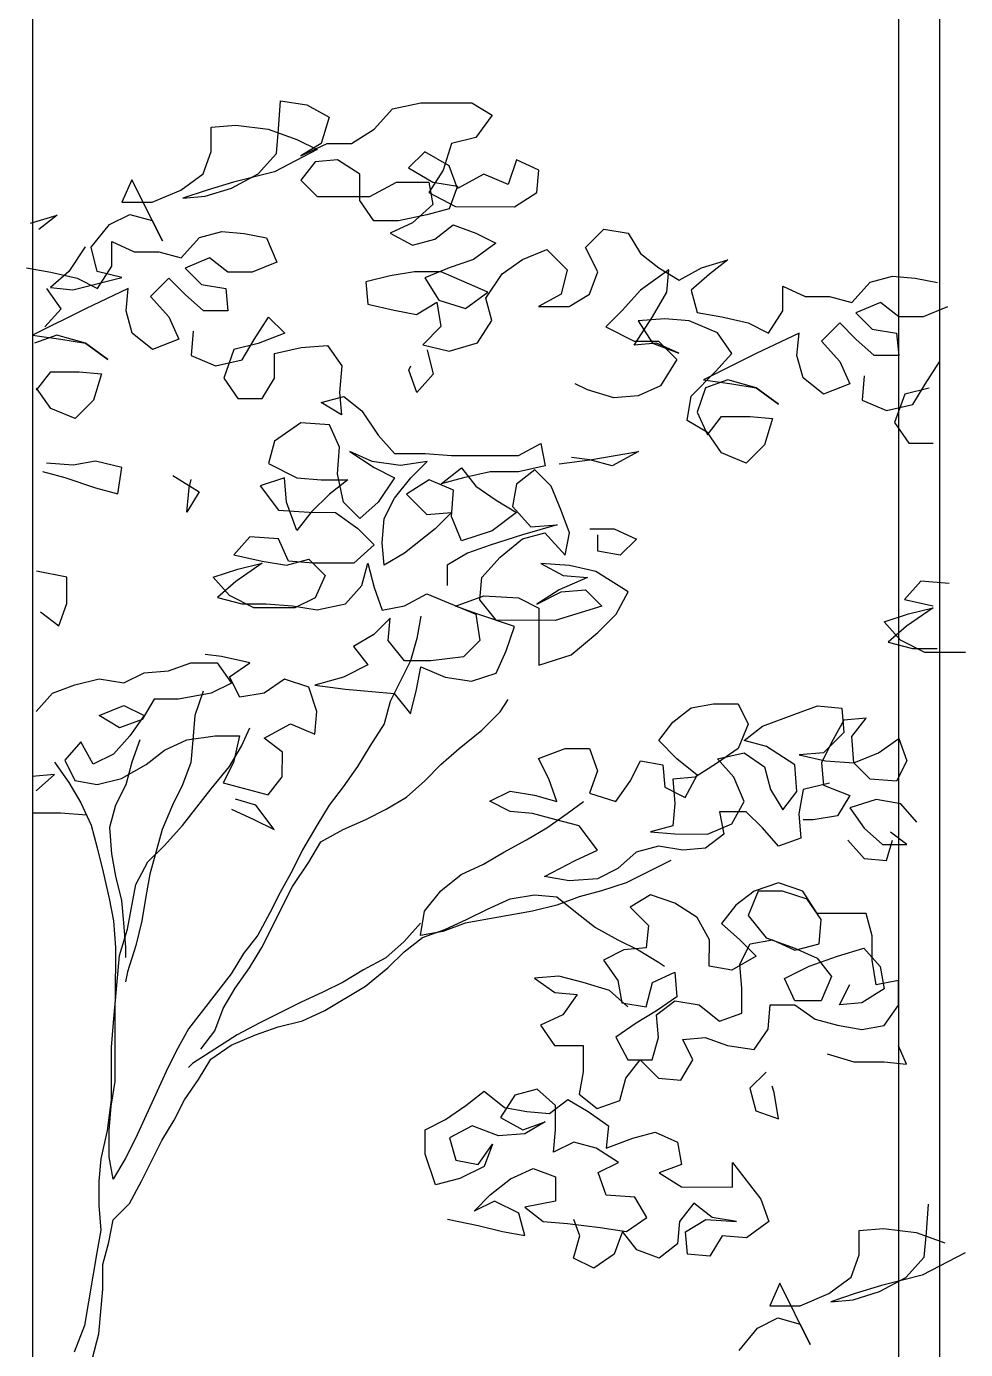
# Model space of a CAD drawing. Header units: millimetres. Extents: x -249630 to 95394, y -188036 to 109963.
# Drawn here: x -86971.9 to -86687.2, y 81791.3 to 82192.5 of the extents above; entities that cross this region are included whole.
import ezdxf

# ---------------------------------------------------------------- set-up
doc = ezdxf.new("R2010")
doc.units = ezdxf.units.MM
for name, color, linetype in [('AHojas', 86, 'Continuous'), ('ATronco', 36, 'Continuous'), ('Layer11', 30, 'Continuous'), ('Layer2', 8, 'Continuous')]:
    doc.layers.add(name, color=color, linetype=linetype)

msp = doc.modelspace()

# ---------------------------------------------------------------- linework, layer by layer
at = {"layer": 'AHojas'}
for p, q in [((-86895.495, 82161.372), (-86894.87, 82170.006)), ((-86894.87, 82170.006), (-86886.854, 82168.765)), ((-86886.854, 82168.765), (-86880.073, 82165.059)), ((-86866.508, 82161.346), (-86860.952, 82167.508)), ((-86860.952, 82167.508), (-86852.316, 82169.351)), ((-86852.316, 82169.351), (-86836.898, 82169.336)), ((-86836.898, 82169.336), (-86830.734, 82165.63)), ((-86880.073, 82165.059), (-86882.548, 82157.043)), ((-86830.734, 82165.63), (-86835.674, 82158.851)), ((-86915.854, 82154.607), (-86915.847, 82162.008)), ((-86915.847, 82162.008), (-86908.445, 82162.618)), ((-86908.445, 82162.618), (-86898.579, 82161.375)), ((-86898.579, 82161.375), (-86889.947, 82158.284)), ((-86896.119, 82153.972), (-86895.495, 82161.372)), ((-86873.297, 82157.035), (-86866.508, 82161.346)), ((-86835.674, 82158.851), (-86843.076, 82157.007)), ((-86883.783, 82155.194), (-86896.74, 82148.422)), ((-86889.947, 82158.284), (-86883.783, 82155.194)), ((-86882.548, 82157.043), (-86888.718, 82153.349)), ((-86888.718, 82153.349), (-86880.697, 82157.042)), ((-86880.697, 82157.042), (-86873.297, 82157.035)), ((-86843.076, 82157.007), (-86845.551, 82148.992)), ((-86918.327, 82147.825), (-86915.854, 82154.607)), ((-86901.675, 82147.81), (-86896.119, 82153.972)), ((-86884.403, 82151.494), (-86888.725, 82145.948)), ((-86877.618, 82152.105), (-86884.403, 82151.494)), ((-86870.838, 82147.782), (-86877.618, 82152.105)), ((-86851.096, 82154.548), (-86856.035, 82149.618)), ((-86843.699, 82150.224), (-86851.096, 82154.548)), ((-86823.345, 82152.055), (-86825.819, 82144.657)), ((-86816.564, 82148.965), (-86823.345, 82152.055)), ((-86925.115, 82142.897), (-86918.327, 82147.825)), ((-86909.696, 82143.5), (-86901.675, 82147.81)), ((-86896.74, 82148.422), (-86909.078, 82145.35)), ((-86870.845, 82139.764), (-86870.838, 82147.782)), ((-86856.035, 82149.618), (-86848.638, 82145.294)), ((-86845.551, 82148.992), (-86849.874, 82142.212)), ((-86841.239, 82143.437), (-86843.699, 82150.224)), ((-86833.217, 82147.747), (-86841.239, 82143.437)), ((-86825.819, 82144.657), (-86833.217, 82147.747)), ((-86817.187, 82142.182), (-86816.564, 82148.965)), ((-86939.914, 82145.995), (-86943.004, 82139.213)), ((-86930.68, 82127.484), (-86939.914, 82145.995)), ((-86933.753, 82139.205), (-86925.115, 82142.897)), ((-86917.098, 82142.89), (-86924.501, 82140.43)), ((-86917.716, 82141.04), (-86909.696, 82143.5)), ((-86909.078, 82145.35), (-86917.098, 82142.89)), ((-86888.725, 82145.948), (-86883.796, 82141.009)), ((-86867.761, 82140.995), (-86859.739, 82145.305)), ((-86859.739, 82145.305), (-86849.871, 82145.296)), ((-86849.871, 82145.296), (-86848.644, 82138.51)), ((-86848.638, 82145.294), (-86841.238, 82144.054)), ((-86841.238, 82144.054), (-86843.711, 82137.272)), ((-86943.004, 82139.213), (-86933.753, 82139.205)), ((-86924.501, 82140.43), (-86917.716, 82141.04)), ((-86883.796, 82141.009), (-86867.761, 82140.995)), ((-86866.534, 82133.593), (-86870.845, 82139.764)), ((-86849.874, 82142.212), (-86841.86, 82137.887)), ((-86823.975, 82137.871), (-86817.187, 82142.182)), ((-86970.643, 82132.856), (-86962.623, 82135.315)), ((-86962.623, 82135.315), (-86968.178, 82131.003)), ((-86946.711, 82132.433), (-86940.541, 82135.511)), ((-86940.541, 82135.511), (-86933.758, 82133.654)), ((-86850.497, 82135.428), (-86859.133, 82133.586)), ((-86848.644, 82138.51), (-86854.816, 82132.965)), ((-86843.711, 82137.272), (-86850.497, 82135.428)), ((-86841.86, 82137.887), (-86823.975, 82137.871)), ((-86952.268, 82125.654), (-86946.711, 82132.433)), ((-86933.758, 82133.654), (-86930.68, 82127.484)), ((-86859.133, 82133.586), (-86866.534, 82133.593)), ((-86854.816, 82132.965), (-86861.603, 82129.888)), ((-86848.037, 82128.025), (-86842.482, 82132.337)), ((-86842.482, 82132.337), (-86835.7, 82129.864)), ((-86802.401, 82125.516), (-86796.845, 82131.062)), ((-86796.845, 82131.062), (-86789.445, 82129.822)), ((-86945.985, 82119.882), (-86945.978, 82127.282)), ((-86945.978, 82127.282), (-86939.197, 82124.193)), ((-86925.014, 82122.329), (-86919.458, 82128.492)), ((-86919.458, 82128.492), (-86912.672, 82130.336)), ((-86912.672, 82130.336), (-86905.888, 82129.713)), ((-86905.888, 82129.713), (-86899.105, 82128.473)), ((-86899.105, 82128.473), (-86896.028, 82121.069)), ((-86861.603, 82129.888), (-86854.823, 82126.181)), ((-86854.823, 82126.181), (-86848.037, 82128.025)), ((-86829.536, 82126.775), (-86836.324, 82121.847)), ((-86835.7, 82129.864), (-86829.536, 82126.775)), ((-86789.445, 82129.822), (-86785.75, 82123.651)), ((-86954.118, 82125.655), (-86959.059, 82118.259)), ((-86950.424, 82118.251), (-86952.268, 82125.654)), ((-86939.197, 82124.193), (-86931.796, 82124.186)), ((-86931.796, 82124.186), (-86925.014, 82122.329)), ((-86821.523, 82121.834), (-86814.119, 82124.91)), ((-86814.119, 82124.91), (-86807.957, 82118.737)), ((-86798.707, 82118.112), (-86802.401, 82125.516)), ((-86785.75, 82123.651), (-86780.204, 82119.329)), ((-86971.889, 82119.289), (-86964.489, 82118.048)), ((-86950.309, 82113.101), (-86945.985, 82119.882)), ((-86916.38, 82122.321), (-86923.783, 82119.245)), ((-86923.783, 82119.245), (-86918.854, 82114.306)), ((-86910.833, 82117.999), (-86916.38, 82122.321)), ((-86896.028, 82121.069), (-86903.432, 82117.992)), ((-86843.728, 82119.387), (-86851.131, 82116.31)), ((-86836.324, 82121.847), (-86843.728, 82119.387)), ((-86827.694, 82117.522), (-86821.523, 82121.834)), ((-86807.957, 82118.737), (-86809.814, 82111.338)), ((-86777.121, 82118.709), (-86785.761, 82112.55)), ((-86780.204, 82119.329), (-86774.04, 82115.623)), ((-86777.744, 82111.926), (-86777.121, 82118.709)), ((-86774.04, 82115.623), (-86767.252, 82119.317)), ((-86767.252, 82119.317), (-86759.232, 82121.777)), ((-86759.232, 82121.777), (-86764.787, 82117.464)), ((-86959.059, 82118.259), (-86964.614, 82113.33)), ((-86964.489, 82118.048), (-86956.473, 82116.191)), ((-86957.83, 82112.707), (-86943.025, 82116.394)), ((-86956.473, 82116.191), (-86950.309, 82113.101)), ((-86943.025, 82116.394), (-86950.424, 82118.251)), ((-86928.72, 82116.165), (-86934.276, 82110.62)), ((-86923.791, 82111.227), (-86928.72, 82116.165)), ((-86903.432, 82117.992), (-86910.833, 82117.999)), ((-86861.615, 82116.936), (-86869.018, 82115.093)), ((-86869.018, 82115.093), (-86868.407, 82108.308)), ((-86854.213, 82118.163), (-86861.615, 82116.936)), ((-86846.196, 82118.156), (-86854.213, 82118.163)), ((-86851.131, 82116.31), (-86846.82, 82109.522)), ((-86832.016, 82111.975), (-86846.196, 82118.156)), ((-86832.635, 82110.126), (-86827.694, 82117.522)), ((-86801.18, 82111.33), (-86798.707, 82118.112)), ((-86764.787, 82117.464), (-86770.342, 82112.536)), ((-86721.623, 82108.791), (-86716.067, 82114.953)), ((-86716.067, 82114.953), (-86709.281, 82116.797)), ((-86709.281, 82116.797), (-86702.498, 82116.174)), ((-86702.498, 82116.174), (-86695.715, 82114.934)), ((-86961.416, 82106.944), (-86965.727, 82113.116)), ((-86964.614, 82113.33), (-86957.83, 82112.707)), ((-86941.058, 82113.093), (-86954.015, 82106.937)), ((-86941.68, 82106.309), (-86941.058, 82113.093)), ((-86934.276, 82110.62), (-86928.731, 82104.447)), ((-86918.244, 82106.288), (-86923.791, 82111.227)), ((-86918.854, 82114.306), (-86911.454, 82113.066)), ((-86911.454, 82113.066), (-86910.844, 82106.281)), ((-86838.805, 82107.048), (-86832.016, 82111.975)), ((-86809.814, 82111.338), (-86816.602, 82107.644)), ((-86807.351, 82107.636), (-86801.18, 82111.33)), ((-86785.761, 82112.55), (-86791.317, 82106.387)), ((-86782.067, 82104.529), (-86777.744, 82111.926)), ((-86770.342, 82112.536), (-86768.498, 82105.75)), ((-86742.595, 82106.343), (-86742.588, 82113.744)), ((-86742.588, 82113.744), (-86735.807, 82110.654)), ((-86735.807, 82110.654), (-86728.406, 82110.647)), ((-86728.406, 82110.647), (-86721.623, 82108.791)), ((-86954.015, 82106.937), (-86970.057, 82098.935)), ((-86966.354, 82101.398), (-86961.416, 82106.944)), ((-86868.407, 82108.308), (-86860.391, 82106.451)), ((-86853.608, 82105.211), (-86847.438, 82108.906)), ((-86847.438, 82108.906), (-86846.211, 82101.504)), ((-86846.82, 82109.522), (-86838.805, 82107.048)), ((-86830.791, 82103.34), (-86832.635, 82110.126)), ((-86816.602, 82107.644), (-86807.351, 82107.636)), ((-86712.989, 82108.783), (-86720.393, 82105.706)), ((-86707.442, 82104.46), (-86712.989, 82108.783)), ((-86692.638, 82107.531), (-86700.041, 82104.454)), ((-86939.836, 82099.524), (-86941.68, 82106.309)), ((-86928.731, 82104.447), (-86925.653, 82097.66)), ((-86910.844, 82106.281), (-86918.244, 82106.288)), ((-86902.834, 82097.64), (-86898.511, 82104.42)), ((-86898.511, 82104.42), (-86893.581, 82099.481)), ((-86860.391, 82106.451), (-86853.608, 82105.211)), ((-86835.114, 82096.56), (-86830.791, 82103.34)), ((-86791.317, 82106.387), (-86796.255, 82101.458)), ((-86787.626, 82095.9), (-86782.067, 82104.529)), ((-86778.368, 82103.909), (-86786.386, 82103.299)), ((-86786.386, 82103.299), (-86782.075, 82096.511)), ((-86770.967, 82103.285), (-86778.368, 82103.909)), ((-86762.336, 82099.577), (-86770.967, 82103.285)), ((-86768.498, 82105.75), (-86761.098, 82104.51)), ((-86761.098, 82104.51), (-86753.083, 82102.652)), ((-86753.083, 82102.652), (-86746.918, 82099.563)), ((-86746.918, 82099.563), (-86742.595, 82106.343)), ((-86725.329, 82102.627), (-86730.885, 82097.081)), ((-86720.4, 82097.688), (-86725.329, 82102.627)), ((-86720.393, 82105.706), (-86715.463, 82100.767)), ((-86700.041, 82104.454), (-86707.442, 82104.46)), ((-86970.057, 82098.935), (-86961.424, 82097.693)), ((-86962.656, 82098.928), (-86969.443, 82096.467)), ((-86954.024, 82096.453), (-86962.656, 82098.928)), ((-86933.674, 82094.584), (-86939.836, 82099.524)), ((-86921.334, 82100.123), (-86921.957, 82092.723)), ((-86893.581, 82099.481), (-86901.602, 82096.405)), ((-86846.211, 82101.504), (-86851.767, 82095.958)), ((-86796.255, 82101.458), (-86787.625, 82097.133)), ((-86758.025, 82093.405), (-86762.336, 82099.577)), ((-86737.667, 82099.554), (-86750.624, 82093.399)), ((-86738.29, 82092.771), (-86737.667, 82099.554)), ((-86715.463, 82100.767), (-86708.064, 82099.527)), ((-86708.064, 82099.527), (-86707.453, 82092.742)), ((-86961.424, 82097.693), (-86954.024, 82096.453)), ((-86947.245, 82091.513), (-86954.024, 82096.453)), ((-86954.024, 82096.453), (-86947.245, 82091.513)), ((-86925.653, 82097.66), (-86933.674, 82094.584)), ((-86909.004, 82094.561), (-86912.096, 82085.93)), ((-86901.602, 82096.405), (-86909.004, 82094.561)), ((-86906.54, 82091.476), (-86902.834, 82097.64)), ((-86896.671, 82093.317), (-86888.651, 82095.16)), ((-86888.651, 82095.16), (-86880.633, 82095.769)), ((-86880.633, 82095.769), (-86876.322, 82089.598)), ((-86851.767, 82095.958), (-86843.751, 82094.101)), ((-86850.414, 82094.508), (-86848.571, 82087.105)), ((-86843.751, 82094.101), (-86835.114, 82096.56)), ((-86780.841, 82096.51), (-86787.626, 82095.9)), ((-86787.625, 82097.133), (-86780.224, 82097.126)), ((-86782.075, 82096.511), (-86774.06, 82093.42)), ((-86774.06, 82093.42), (-86780.841, 82096.51)), ((-86780.224, 82097.126), (-86774.678, 82091.571)), ((-86730.885, 82097.081), (-86725.34, 82090.909)), ((-86714.854, 82092.749), (-86720.4, 82097.688)), ((-86921.957, 82092.723), (-86914.559, 82089.633)), ((-86914.559, 82089.633), (-86906.54, 82091.476)), ((-86896.677, 82085.916), (-86896.671, 82093.317)), ((-86774.678, 82091.571), (-86779.62, 82083.557)), ((-86750.624, 82093.399), (-86766.667, 82085.396)), ((-86762.964, 82087.859), (-86758.025, 82093.405)), ((-86736.446, 82085.985), (-86738.29, 82092.771)), ((-86725.34, 82090.909), (-86722.263, 82084.122)), ((-86707.453, 82092.742), (-86714.854, 82092.749)), ((-86699.443, 82084.101), (-86695.12, 82090.881)), ((-86968.839, 82082.282), (-86964.517, 82087.828)), ((-86964.517, 82087.828), (-86955.882, 82087.82)), ((-86955.882, 82087.82), (-86949.099, 82087.197)), ((-86949.099, 82087.197), (-86951.573, 82079.182)), ((-86876.322, 82089.598), (-86876.946, 82081.581)), ((-86855.97, 82088.346), (-86855.353, 82089.578)), ((-86853.51, 82081.559), (-86855.97, 82088.346)), ((-86848.571, 82087.105), (-86853.51, 82081.559)), ((-86770.371, 82080.465), (-86762.964, 82087.859)), ((-86717.943, 82086.585), (-86718.567, 82079.184)), ((-86964.527, 82076.727), (-86968.838, 82082.898)), ((-86912.096, 82085.93), (-86907.784, 82079.759)), ((-86900.383, 82079.752), (-86896.677, 82085.916)), ((-86801.823, 82082.344), (-86805.522, 82084.198)), ((-86779.62, 82083.557), (-86786.407, 82080.48)), ((-86766.052, 82082.928), (-86768.526, 82075.53)), ((-86766.667, 82085.396), (-86758.033, 82084.154)), ((-86759.266, 82085.389), (-86766.052, 82082.928)), ((-86750.634, 82082.914), (-86759.266, 82085.389)), ((-86758.033, 82084.154), (-86750.634, 82082.914)), ((-86743.854, 82077.974), (-86750.634, 82082.914)), ((-86750.634, 82082.914), (-86743.854, 82077.974)), ((-86730.283, 82081.045), (-86736.446, 82085.985)), ((-86722.263, 82084.122), (-86730.283, 82081.045)), ((-86698.211, 82082.866), (-86705.614, 82081.023)), ((-86703.149, 82077.937), (-86699.443, 82084.101)), ((-86951.573, 82079.182), (-86957.129, 82073.636)), ((-86907.784, 82079.759), (-86900.383, 82079.752)), ((-86882.499, 82078.502), (-86875.713, 82080.346)), ((-86876.335, 82074.796), (-86882.499, 82078.502)), ((-86876.946, 82081.581), (-86876.335, 82074.796)), ((-86875.713, 82080.346), (-86870.167, 82076.024)), ((-86793.808, 82079.87), (-86801.823, 82082.344)), ((-86786.407, 82080.48), (-86793.808, 82079.87)), ((-86771.612, 82073.066), (-86770.371, 82080.465)), ((-86718.567, 82079.184), (-86711.169, 82076.094)), ((-86705.614, 82081.023), (-86708.705, 82072.391)), ((-86957.129, 82073.636), (-86964.527, 82076.727)), ((-86870.167, 82076.024), (-86865.24, 82068.618)), ((-86768.526, 82075.53), (-86765.448, 82068.743)), ((-86711.169, 82076.094), (-86703.149, 82077.937)), ((-86888.672, 82072.34), (-86896.695, 82066.797)), ((-86880.038, 82071.716), (-86888.672, 82072.34)), ((-86876.961, 82064.929), (-86880.038, 82071.716)), ((-86765.448, 82069.36), (-86771.612, 82073.066)), ((-86765.448, 82068.743), (-86761.126, 82074.289)), ((-86761.126, 82074.289), (-86752.492, 82074.282)), ((-86752.492, 82074.282), (-86745.708, 82073.659)), ((-86745.708, 82073.659), (-86748.182, 82065.643)), ((-86708.705, 82072.391), (-86704.394, 82066.22)), ((-86896.695, 82066.797), (-86898.551, 82060.015)), ((-86865.24, 82068.618), (-86860.311, 82063.063)), ((-86761.136, 82063.188), (-86765.448, 82069.36)), ((-86877.585, 82056.912), (-86876.961, 82064.929)), ((-86873.878, 82063.692), (-86866.482, 82058.752)), ((-86867.097, 82060.603), (-86873.878, 82063.692)), ((-86860.311, 82063.063), (-86851.06, 82063.055)), ((-86851.06, 82063.055), (-86843.043, 82062.431)), ((-86843.043, 82062.431), (-86822.69, 82062.412)), ((-86822.69, 82062.412), (-86815.903, 82066.106)), ((-86815.903, 82066.106), (-86814.676, 82059.321)), ((-86801.106, 82061.159), (-86786.302, 82063.612)), ((-86786.302, 82063.612), (-86794.323, 82059.302)), ((-86753.738, 82060.098), (-86761.136, 82063.188)), ((-86748.182, 82065.643), (-86753.738, 82060.098)), ((-86704.394, 82066.22), (-86696.993, 82066.213)), ((-86957.759, 82059.452), (-86965.776, 82060.076)), ((-86950.973, 82060.679), (-86957.759, 82059.452)), ((-86942.957, 82058.822), (-86950.973, 82060.679)), ((-86944.198, 82050.805), (-86942.957, 82058.822)), ((-86898.551, 82060.015), (-86889.921, 82055.69)), ((-86858.464, 82059.361), (-86867.097, 82060.603)), ((-86866.482, 82058.752), (-86860.318, 82055.662)), ((-86850.445, 82060.587), (-86858.464, 82059.361)), ((-86855.384, 82055.658), (-86850.445, 82060.587)), ((-86846.134, 82053.799), (-86839.962, 82058.728)), ((-86839.962, 82058.728), (-86835.65, 82053.173)), ((-86814.676, 82059.321), (-86822.695, 82057.478)), ((-86810.358, 82059.934), (-86801.106, 82061.159)), ((-86801.106, 82061.159), (-86806.656, 82061.781)), ((-86794.323, 82059.302), (-86801.106, 82061.159)), ((-86967.011, 82057.61), (-86960.229, 82055.754)), ((-86960.229, 82055.754), (-86950.981, 82052.662)), ((-86927.541, 82056.341), (-86919.528, 82051.4)), ((-86922.611, 82052.636), (-86921.992, 82055.102)), ((-86893.621, 82055.693), (-86901.024, 82053.233)), ((-86893.011, 82048.292), (-86893.621, 82055.693)), ((-86889.921, 82055.69), (-86882.521, 82055.066)), ((-86882.521, 82055.066), (-86874.503, 82055.059)), ((-86874.503, 82055.059), (-86880.058, 82050.747)), ((-86875.743, 82048.276), (-86877.585, 82056.912)), ((-86860.318, 82055.662), (-86865.258, 82048.266)), ((-86860.323, 82049.495), (-86855.384, 82055.658)), ((-86849.834, 82055.036), (-86856.622, 82050.725)), ((-86842.436, 82051.946), (-86849.834, 82055.036)), ((-86839.348, 82055.643), (-86846.134, 82053.799)), ((-86831.329, 82057.486), (-86839.348, 82055.643)), ((-86822.695, 82057.478), (-86831.329, 82057.486)), ((-86817.76, 82058.09), (-86823.315, 82053.778)), ((-86812.831, 82053.152), (-86817.76, 82058.09)), ((-86950.981, 82052.662), (-86944.198, 82050.805)), ((-86923.234, 82045.236), (-86922.611, 82052.636)), ((-86919.528, 82051.4), (-86923.234, 82045.236)), ((-86901.024, 82053.233), (-86895.481, 82045.827)), ((-86880.058, 82050.747), (-86885.613, 82045.201)), ((-86856.622, 82050.725), (-86850.46, 82044.552)), ((-86843.06, 82043.929), (-86842.436, 82051.946)), ((-86835.65, 82053.173), (-86829.487, 82048.85)), ((-86823.315, 82053.778), (-86824.555, 82046.995)), ((-86809.754, 82045.748), (-86812.831, 82053.152)), ((-86889.936, 82039.654), (-86893.011, 82048.292)), ((-86870.813, 82043.337), (-86875.743, 82048.276)), ((-86865.258, 82048.266), (-86870.813, 82043.337)), ((-86863.412, 82043.331), (-86860.323, 82049.495)), ((-86829.487, 82048.85), (-86823.323, 82045.144)), ((-86824.555, 82046.995), (-86819.01, 82040.823)), ((-86895.481, 82045.827), (-86886.23, 82045.202)), ((-86885.613, 82045.201), (-86889.936, 82039.654)), ((-86886.23, 82045.202), (-86878.212, 82045.194)), ((-86878.212, 82045.194), (-86871.433, 82040.254)), ((-86864.036, 82035.93), (-86863.412, 82043.331)), ((-86850.46, 82044.552), (-86843.058, 82045.162)), ((-86843.058, 82045.162), (-86847.997, 82040.233)), ((-86839.983, 82036.525), (-86843.06, 82043.929)), ((-86823.323, 82045.144), (-86830.729, 82039.6)), ((-86807.293, 82038.962), (-86809.754, 82045.748)), ((-86871.433, 82040.254), (-86866.503, 82035.316)), ((-86847.997, 82040.233), (-86857.255, 82032.84)), ((-86830.729, 82039.6), (-86839.983, 82036.525)), ((-86821.479, 82038.358), (-86831.349, 82035.284)), ((-86821.48, 82037.125), (-86814.694, 82038.969)), ((-86810.992, 82041.432), (-86821.479, 82038.358)), ((-86819.01, 82040.823), (-86810.992, 82041.432)), ((-86814.694, 82038.969), (-86808.533, 82032.179)), ((-86808.533, 82032.179), (-86807.293, 82038.962)), ((-86801.125, 82040.19), (-86793.724, 82040.183)), ((-86798.664, 82033.403), (-86798.66, 82038.337)), ((-86793.724, 82040.183), (-86786.943, 82037.093)), ((-86904.122, 82037.817), (-86909.061, 82032.271)), ((-86895.488, 82037.193), (-86904.122, 82037.817)), ((-86892.411, 82030.406), (-86895.488, 82037.193)), ((-86866.503, 82035.316), (-86872.676, 82029.771)), ((-86863.425, 82029.146), (-86864.036, 82035.93)), ((-86831.349, 82035.284), (-86838.136, 82032.823)), ((-86828.269, 82031.58), (-86821.48, 82037.125)), ((-86786.943, 82037.093), (-86791.881, 82032.164)), ((-86909.061, 82032.271), (-86900.429, 82030.413)), ((-86900.429, 82030.413), (-86893.029, 82029.173)), ((-86893.029, 82029.173), (-86886.243, 82031.017)), ((-86885.011, 82029.782), (-86892.411, 82030.406)), ((-86886.243, 82031.017), (-86881.314, 82026.078)), ((-86857.255, 82032.84), (-86863.425, 82029.146)), ((-86838.136, 82032.823), (-86844.307, 82029.128)), ((-86833.825, 82025.418), (-86828.269, 82031.58)), ((-86791.881, 82032.164), (-86798.664, 82033.403)), ((-86959.64, 82025.533), (-86968.889, 82027.392)), ((-86915.235, 82025.493), (-86907.832, 82027.953)), ((-86900.429, 82029.796), (-86908.452, 82024.253)), ((-86907.832, 82027.953), (-86900.429, 82029.796)), ((-86872.676, 82029.771), (-86885.011, 82029.782)), ((-86870.215, 82022.984), (-86868.359, 82029.767)), ((-86868.359, 82029.767), (-86866.515, 82022.364)), ((-86844.307, 82029.128), (-86844.312, 82022.961)), ((-86815.936, 82029.719), (-86809.155, 82026.012)), ((-86807.302, 82029.094), (-86815.936, 82029.719)), ((-86799.287, 82027.237), (-86807.302, 82029.094)), ((-86789.424, 82021.06), (-86799.287, 82027.237)), ((-86959.647, 82017.516), (-86959.64, 82025.533)), ((-86910.306, 82019.937), (-86915.235, 82025.493)), ((-86908.452, 82024.253), (-86914.007, 82019.324)), ((-86881.314, 82026.078), (-86884.404, 82019.297)), ((-86875.154, 82017.438), (-86870.215, 82022.984)), ((-86866.515, 82022.364), (-86864.055, 82015.578)), ((-86834.448, 82018.635), (-86833.825, 82025.418)), ((-86801.755, 82025.389), (-86810.393, 82021.696)), ((-86809.155, 82026.012), (-86801.755, 82025.389)), ((-86700.732, 82024.278), (-86705.671, 82018.732)), ((-86692.098, 82023.654), (-86700.732, 82024.278)), ((-86914.007, 82019.324), (-86906.608, 82017.467)), ((-86902.908, 82016.23), (-86910.306, 82019.937)), ((-86884.404, 82019.297), (-86890.574, 82016.219)), ((-86857.269, 82016.805), (-86850.482, 82020.499)), ((-86850.482, 82020.499), (-86835.686, 82014.319)), ((-86841.851, 82016.791), (-86833.214, 82019.867)), ((-86829.52, 82012.463), (-86834.448, 82018.635)), ((-86833.214, 82019.867), (-86822.73, 82019.241)), ((-86822.73, 82019.241), (-86816.565, 82016.151)), ((-86810.393, 82021.696), (-86817.181, 82017.385)), ((-86817.181, 82017.385), (-86809.777, 82021.079)), ((-86809.777, 82021.079), (-86802.375, 82021.689)), ((-86802.375, 82021.689), (-86797.446, 82016.75)), ((-86793.131, 82014.28), (-86789.424, 82021.06)), ((-86705.671, 82018.732), (-86697.038, 82016.874)), ((-86967.667, 82015.056), (-86962.12, 82010.734)), ((-86962.12, 82010.734), (-86959.647, 82017.516)), ((-86906.608, 82017.467), (-86899.207, 82017.46)), ((-86890.574, 82016.219), (-86902.908, 82016.23)), ((-86899.207, 82017.46), (-86891.19, 82016.836)), ((-86891.19, 82016.836), (-86883.79, 82015.596)), ((-86883.79, 82015.596), (-86875.154, 82017.438)), ((-86864.055, 82015.578), (-86857.269, 82016.805)), ((-86835.069, 82014.318), (-86841.851, 82016.791)), ((-86835.686, 82014.319), (-86834.46, 82006.3)), ((-86823.971, 82010.607), (-86835.069, 82014.318)), ((-86816.565, 82016.151), (-86816.581, 81998.883)), ((-86797.446, 82016.75), (-86811.635, 82012.446)), ((-86798.687, 82008.734), (-86793.131, 82014.28)), ((-86711.844, 82011.954), (-86704.441, 82014.414)), ((-86697.038, 82016.257), (-86705.061, 82010.714)), ((-86704.441, 82014.414), (-86697.038, 82016.257)), ((-86861.59, 82013.109), (-86866.528, 82008.179)), ((-86862.213, 82006.325), (-86861.59, 82013.109)), ((-86852.338, 82013.717), (-86853.578, 82006.934)), ((-86811.635, 82012.446), (-86829.52, 82012.463)), ((-86826.445, 82003.209), (-86823.971, 82010.607)), ((-86706.915, 82006.399), (-86711.844, 82011.954)), ((-86705.061, 82010.714), (-86710.616, 82005.785)), ((-86866.528, 82008.179), (-86872.699, 82004.485)), ((-86857.285, 82000.153), (-86862.213, 82006.325)), ((-86853.578, 82006.934), (-86855.434, 82000.152)), ((-86834.46, 82006.3), (-86839.398, 82001.37)), ((-86806.711, 82001.957), (-86798.687, 82008.734)), ((-86699.518, 82002.692), (-86706.915, 82006.399)), ((-86872.699, 82004.485), (-86868.387, 81998.93)), ((-86829.535, 81996.427), (-86826.445, 82003.209)), ((-86710.616, 82005.785), (-86703.217, 82003.928)), ((-86703.217, 82003.928), (-86695.816, 82003.922)), ((-86687.183, 82002.68), (-86699.518, 82002.692)), ((-86928.829, 81997.135), (-86922.043, 81999.596)), ((-86922.043, 81999.596), (-86914.025, 81999.589)), ((-86912.79, 82001.438), (-86917.723, 82002.059)), ((-86914.025, 81999.589), (-86909.713, 81993.417)), ((-86904.157, 81999.579), (-86912.79, 82001.438)), ((-86910.329, 81995.268), (-86904.157, 81999.579)), ((-86868.387, 81998.93), (-86875.791, 81995.236)), ((-86855.434, 82000.152), (-86861.613, 81987.823)), ((-86849.267, 82000.146), (-86857.285, 82000.153)), ((-86853.592, 81991.516), (-86852.352, 81998.299)), ((-86852.352, 81998.299), (-86844.954, 81995.208)), ((-86839.398, 82001.37), (-86849.267, 82000.146)), ((-86816.581, 81998.883), (-86806.711, 82001.957)), ((-86957.203, 81992.844), (-86949.8, 81994.687)), ((-86949.8, 81994.687), (-86942.401, 81993.447)), ((-86942.401, 81993.447), (-86936.23, 81996.525)), ((-86936.23, 81996.525), (-86928.829, 81997.135)), ((-86907.25, 81989.098), (-86910.329, 81995.268)), ((-86893.677, 81994.636), (-86899.849, 81990.324)), ((-86886.279, 81992.162), (-86893.677, 81994.636)), ((-86875.791, 81995.236), (-86884.428, 81992.777)), ((-86844.954, 81995.208), (-86836.938, 81993.967)), ((-86836.938, 81993.967), (-86829.535, 81996.427)), ((-86968.928, 81984.837), (-86963.989, 81990.383)), ((-86963.989, 81990.383), (-86957.203, 81992.844)), ((-86915.884, 81990.339), (-86925.753, 81988.498)), ((-86909.713, 81993.417), (-86915.884, 81990.339)), ((-86899.849, 81990.324), (-86907.25, 81989.098)), ((-86883.818, 81984.759), (-86886.279, 81992.162)), ((-86884.428, 81992.777), (-86875.178, 81991.535)), ((-86875.178, 81991.535), (-86867.161, 81990.911)), ((-86867.161, 81990.911), (-86860.377, 81990.288)), ((-86860.377, 81990.288), (-86855.449, 81984.116)), ((-86855.449, 81984.116), (-86853.592, 81991.516)), ((-86949.81, 81983.586), (-86942.407, 81986.663)), ((-86942.407, 81986.663), (-86936.242, 81983.574)), ((-86933.154, 81988.505), (-86936.86, 81982.341)), ((-86925.753, 81988.498), (-86933.154, 81988.505)), ((-86828.312, 81984.708), (-86825.842, 81988.407)), ((-86770.338, 81985.889), (-86763.552, 81987.116)), ((-86763.552, 81987.116), (-86756.152, 81987.109)), ((-86756.152, 81987.109), (-86753.074, 81980.939)), ((-86738.886, 81984.01), (-86732.099, 81986.471)), ((-86732.099, 81986.471), (-86724.699, 81985.847)), ((-86943.646, 81979.88), (-86949.81, 81983.586)), ((-86936.86, 81982.341), (-86943.646, 81979.88)), ((-86936.242, 81983.574), (-86940.565, 81977.41)), ((-86884.441, 81977.976), (-86883.818, 81984.759)), ((-86775.892, 81981.577), (-86770.338, 81985.889)), ((-86748.757, 81980.318), (-86738.886, 81984.01)), ((-86724.086, 81982.146), (-86727.792, 81975.365)), ((-86724.699, 81985.847), (-86724.089, 81978.446)), ((-86717.301, 81982.757), (-86724.086, 81982.146)), ((-86721.623, 81977.21), (-86717.301, 81982.757)), ((-86899.861, 81976.756), (-86891.839, 81981.066)), ((-86891.839, 81981.066), (-86884.441, 81977.976)), ((-86780.215, 81976.03), (-86775.892, 81981.577)), ((-86753.074, 81980.939), (-86756.164, 81973.541)), ((-86754.312, 81976.006), (-86748.757, 81980.318)), ((-86724.089, 81978.446), (-86730.262, 81972.284)), ((-86955.368, 81975.574), (-86960.307, 81970.027)), ((-86951.674, 81968.786), (-86955.368, 81975.574)), ((-86940.565, 81977.41), (-86945.504, 81971.864)), ((-86930.084, 81973.084), (-86923.297, 81976.161)), ((-86923.297, 81976.161), (-86914.662, 81977.387)), ((-86914.662, 81977.387), (-86907.261, 81977.38)), ((-86910.353, 81968.132), (-86906.647, 81974.296)), ((-86907.261, 81977.38), (-86909.119, 81969.364)), ((-86894.314, 81972.434), (-86899.861, 81976.756)), ((-86774.669, 81970.474), (-86780.215, 81976.03)), ((-86747.529, 81974.15), (-86754.312, 81976.006)), ((-86738.9, 81968.591), (-86747.529, 81974.15)), ((-86727.792, 81975.365), (-86730.882, 81969.201)), ((-86721.014, 81969.192), (-86721.623, 81977.21)), ((-86713.61, 81972.269), (-86707.439, 81976.58)), ((-86707.439, 81976.58), (-86704.978, 81969.794)), ((-86945.504, 81971.864), (-86951.674, 81968.786)), ((-86935.639, 81968.771), (-86930.084, 81973.084)), ((-86894.321, 81965.033), (-86894.314, 81972.434)), ((-86816.607, 81970.513), (-86808.587, 81973.589)), ((-86813.529, 81964.343), (-86816.607, 81970.513)), ((-86808.587, 81973.589), (-86801.186, 81973.582)), ((-86801.186, 81973.582), (-86798.725, 81966.796)), ((-86768.506, 81965.535), (-86774.669, 81970.474)), ((-86756.164, 81973.541), (-86762.335, 81969.23)), ((-86762.334, 81970.463), (-86754.315, 81972.306)), ((-86757.405, 81964.908), (-86762.334, 81970.463)), ((-86754.315, 81972.306), (-86748.152, 81967.983)), ((-86730.262, 81972.284), (-86737.664, 81971.674)), ((-86737.664, 81971.674), (-86729.648, 81969.816)), ((-86721.014, 81969.192), (-86713.61, 81972.269)), ((-86960.307, 81970.027), (-86957.229, 81963.857)), ((-86943.044, 81964.461), (-86935.639, 81968.771)), ((-86939.956, 81969.392), (-86941.812, 81962.61)), ((-86909.119, 81969.364), (-86912.208, 81963.199)), ((-86798.725, 81966.796), (-86801.198, 81960.014)), ((-86788.86, 81963.703), (-86785.771, 81969.868)), ((-86785.771, 81969.868), (-86778.988, 81968.628)), ((-86778.988, 81968.628), (-86778.377, 81961.843)), ((-86762.335, 81969.23), (-86769.123, 81964.919)), ((-86748.152, 81967.983), (-86746.308, 81961.197)), ((-86738.291, 81960.573), (-86738.9, 81968.591)), ((-86730.882, 81969.201), (-86730.271, 81962.416)), ((-86729.648, 81969.816), (-86721.014, 81969.192)), ((-86716.085, 81964.253), (-86721.014, 81969.192)), ((-86704.978, 81969.794), (-86708.068, 81963.629)), ((-86963.395, 81965.713), (-86970.18, 81965.103)), ((-86968.95, 81960.784), (-86963.395, 81965.713)), ((-86957.229, 81963.857), (-86950.446, 81962.618)), ((-86950.446, 81962.618), (-86943.044, 81964.461)), ((-86912.208, 81963.199), (-86898.643, 81959.487)), ((-86898.643, 81959.487), (-86894.321, 81965.033)), ((-86811.068, 81957.556), (-86813.529, 81964.343)), ((-86793.183, 81957.54), (-86788.86, 81963.703)), ((-86769.123, 81964.919), (-86775.908, 81964.308)), ((-86775.908, 81964.308), (-86775.298, 81956.907)), ((-86772.213, 81958.754), (-86768.506, 81965.535)), ((-86754.329, 81957.504), (-86757.405, 81964.908)), ((-86728.42, 81963.031), (-86736.44, 81961.188)), ((-86730.271, 81962.416), (-86722.256, 81959.325)), ((-86708.068, 81963.629), (-86716.085, 81964.253)), ((-86902.347, 81956.406), (-86908.512, 81958.262)), ((-86831.421, 81957.575), (-86825.25, 81960.653)), ((-86825.25, 81960.653), (-86817.851, 81959.413)), ((-86817.851, 81959.413), (-86811.068, 81957.556)), ((-86801.198, 81960.014), (-86793.183, 81957.54)), ((-86778.377, 81961.843), (-86772.213, 81958.754)), ((-86746.308, 81961.197), (-86742.613, 81955.027)), ((-86742.613, 81955.027), (-86738.291, 81960.573)), ((-86736.44, 81961.188), (-86737.68, 81953.789)), ((-86722.256, 81959.325), (-86725.963, 81953.161)), ((-86714.24, 81958.084), (-86722.26, 81955.625)), ((-86706.84, 81956.844), (-86714.24, 81958.084)), ((-86909.748, 81955.18), (-86902.967, 81952.09)), ((-86896.803, 81949), (-86902.347, 81956.406)), ((-86825.256, 81954.485), (-86831.421, 81957.575)), ((-86818.473, 81953.862), (-86825.256, 81954.485)), ((-86807.988, 81953.853), (-86803.051, 81957.549)), ((-86775.298, 81956.907), (-86775.921, 81950.123)), ((-86761.732, 81954.427), (-86760.505, 81947.642)), ((-86753.715, 81954.42), (-86761.732, 81954.427)), ((-86758.035, 81950.723), (-86754.329, 81957.504)), ((-86748.785, 81949.482), (-86753.715, 81954.42)), ((-86722.26, 81955.625), (-86717.948, 81949.453)), ((-86701.912, 81951.289), (-86706.84, 81956.844)), ((-86961.556, 81953.993), (-86970.19, 81954.001)), ((-86953.538, 81953.369), (-86961.556, 81953.993)), ((-86902.967, 81952.09), (-86896.803, 81949)), ((-86811.69, 81952.006), (-86818.473, 81953.862)), ((-86814.159, 81949.541), (-86807.988, 81953.853)), ((-86804.291, 81950.149), (-86811.69, 81952.006)), ((-86798.747, 81942.743), (-86804.291, 81950.149)), ((-86775.921, 81950.123), (-86782.707, 81948.279)), ((-86765.439, 81947.647), (-86758.035, 81950.723)), ((-86737.68, 81953.789), (-86737.07, 81946.387)), ((-86733.365, 81951.934), (-86736.448, 81951.937)), ((-86725.963, 81953.161), (-86733.365, 81951.934)), ((-86782.707, 81948.279), (-86775.307, 81947.656)), ((-86775.307, 81947.656), (-86765.439, 81947.647)), ((-86760.505, 81947.642), (-86766.059, 81943.33)), ((-86743.856, 81943.926), (-86748.785, 81949.482)), ((-86737.07, 81946.387), (-86743.856, 81943.926)), ((-86717.948, 81949.453), (-86712.402, 81944.514)), ((-86705.001, 81944.508), (-86709.932, 81948.212)), ((-86805.534, 81939.666), (-86798.747, 81942.743)), ((-86787.03, 81942.116), (-86792.585, 81937.187)), ((-86780.244, 81943.96), (-86787.03, 81942.116)), ((-86772.844, 81942.719), (-86780.244, 81943.96)), ((-86766.059, 81943.33), (-86772.844, 81942.719)), ((-86722.886, 81945.757), (-86717.957, 81940.202)), ((-86712.402, 81944.514), (-86705.001, 81944.508)), ((-86711.173, 81939.579), (-86709.317, 81945.745)), ((-86814.79, 81934.74), (-86805.534, 81939.666)), ((-86717.957, 81940.202), (-86711.173, 81939.579)), ((-86807.39, 81933.5), (-86814.79, 81934.74)), ((-86798.755, 81934.109), (-86807.39, 81933.5)), ((-86792.585, 81937.187), (-86798.755, 81934.109)), ((-86751.27, 81930.365), (-86756.824, 81926.053)), ((-86750.036, 81930.364), (-86753.127, 81922.966)), ((-86743.867, 81932.825), (-86751.27, 81930.365)), ((-86742.635, 81930.357), (-86750.036, 81930.364)), ((-86736.468, 81930.351), (-86743.867, 81932.825)), ((-86735.237, 81927.883), (-86742.635, 81930.357)), ((-86732.157, 81923.563), (-86736.468, 81930.351)), ((-86782.724, 81929.16), (-86788.895, 81925.465)), ((-86775.326, 81926.687), (-86782.724, 81929.16)), ((-86768.546, 81922.363), (-86775.326, 81926.687)), ((-86756.824, 81926.053), (-86761.146, 81920.506)), ((-86730.925, 81921.712), (-86735.237, 81927.883)), ((-86788.895, 81925.465), (-86783.35, 81919.91)), ((-86764.851, 81915.576), (-86768.546, 81922.363)), ((-86753.127, 81922.966), (-86747.582, 81916.177)), ((-86717.355, 81923.55), (-86732.157, 81923.563)), ((-86715.511, 81916.764), (-86717.355, 81923.55)), ((-86783.35, 81919.91), (-86783.973, 81913.126)), ((-86761.146, 81920.506), (-86755.6, 81915.567)), ((-86731.549, 81914.312), (-86730.925, 81921.712)), ((-86764.859, 81907.558), (-86764.851, 81915.576)), ((-86755.607, 81908.166), (-86752.518, 81914.331)), ((-86755.6, 81915.567), (-86750.671, 81910.629)), ((-86752.518, 81914.331), (-86745.733, 81915.558)), ((-86747.582, 81916.177), (-86738.951, 81913.085)), ((-86745.733, 81915.558), (-86738.951, 81912.468)), ((-86738.951, 81912.468), (-86731.549, 81914.312)), ((-86715.518, 81909.363), (-86715.511, 81916.764)), ((-86790.757, 81912.516), (-86796.927, 81909.438)), ((-86783.973, 81913.126), (-86790.757, 81912.516)), ((-86786.44, 81912.512), (-86780.276, 81908.806)), ((-86750.671, 81910.629), (-86758.076, 81906.318)), ((-86738.951, 81913.085), (-86732.169, 81909.995)), ((-86734.639, 81907.53), (-86726.002, 81910.606)), ((-86732.169, 81909.995), (-86727.857, 81904.441)), ((-86726.002, 81910.606), (-86717.982, 81913.066)), ((-86717.982, 81913.066), (-86713.053, 81907.511)), ((-86796.927, 81909.438), (-86792.616, 81903.266)), ((-86780.276, 81908.806), (-86778.427, 81907.571)), ((-86758.076, 81906.318), (-86764.859, 81907.558)), ((-86754.997, 81900.765), (-86755.607, 81908.166)), ((-86742.043, 81903.837), (-86734.639, 81907.53)), ((-86714.291, 81901.961), (-86715.518, 81909.363)), ((-86713.053, 81907.511), (-86711.826, 81900.725)), ((-86810.5, 81904.516), (-86817.902, 81903.906)), ((-86817.902, 81903.906), (-86811.738, 81899.583)), ((-86803.101, 81902.659), (-86810.5, 81904.516)), ((-86795.086, 81900.185), (-86803.101, 81902.659)), ((-86792.616, 81903.266), (-86791.389, 81896.481)), ((-86783.989, 81895.241), (-86782.132, 81902.64)), ((-86782.132, 81902.64), (-86775.345, 81905.717)), ((-86775.345, 81905.717), (-86774.735, 81898.316)), ((-86738.965, 81897.05), (-86742.043, 81903.837)), ((-86727.857, 81904.441), (-86730.948, 81897.043)), ((-86725.398, 81895.804), (-86722.309, 81901.969)), ((-86707.506, 81903.188), (-86714.291, 81901.961)), ((-86707.513, 81895.788), (-86707.506, 81903.188)), ((-86811.738, 81899.583), (-86804.955, 81898.96)), ((-86804.955, 81898.96), (-86809.277, 81892.797)), ((-86789.54, 81895.246), (-86795.086, 81900.185)), ((-86774.735, 81898.316), (-86780.906, 81894.005)), ((-86755.004, 81893.364), (-86754.997, 81900.765)), ((-86711.826, 81900.725), (-86718.614, 81896.415)), ((-86791.389, 81896.481), (-86783.989, 81895.241)), ((-86780.906, 81894.005), (-86787.077, 81890.31)), ((-86780.907, 81892.771), (-86775.353, 81897.083)), ((-86775.353, 81897.083), (-86767.953, 81895.843)), ((-86767.953, 81895.843), (-86761.79, 81890.903)), ((-86746.991, 81888.423), (-86746.367, 81895.823)), ((-86746.367, 81895.823), (-86738.967, 81895.816)), ((-86738.967, 81895.816), (-86732.803, 81891.494)), ((-86730.948, 81897.043), (-86738.965, 81897.05)), ((-86718.614, 81896.415), (-86725.398, 81895.804)), ((-86711.836, 81889.624), (-86707.513, 81895.788)), ((-86809.277, 81892.797), (-86816.064, 81889.72)), ((-86787.077, 81890.31), (-86793.248, 81885.998)), ((-86780.297, 81885.986), (-86780.907, 81892.771)), ((-86761.79, 81890.903), (-86755.004, 81893.364)), ((-86732.803, 81891.494), (-86726.021, 81889.637)), ((-86816.064, 81889.72), (-86811.753, 81883.548)), ((-86793.248, 81885.998), (-86789.554, 81879.211)), ((-86782.153, 81879.204), (-86780.297, 81885.986)), ((-86772.897, 81885.363), (-86766.112, 81885.973)), ((-86766.112, 81885.973), (-86759.33, 81883.5)), ((-86751.314, 81882.259), (-86746.991, 81888.423)), ((-86726.021, 81889.637), (-86718.621, 81888.397)), ((-86718.621, 81888.397), (-86711.836, 81889.624)), ((-86811.753, 81883.548), (-86803.118, 81883.54)), ((-86803.118, 81883.54), (-86803.126, 81875.523)), ((-86769.819, 81879.193), (-86772.897, 81885.363)), ((-86759.33, 81883.5), (-86751.314, 81882.259)), ((-86705.062, 81877.9), (-86707.524, 81883.453)), ((-86790.176, 81873.661), (-86785.854, 81879.207)), ((-86789.554, 81879.211), (-86782.153, 81879.204)), ((-86785.854, 81879.207), (-86780.308, 81873.652)), ((-86773.525, 81873.029), (-86769.819, 81879.193)), ((-86729.112, 81881.006), (-86721.097, 81878.531)), ((-86721.097, 81878.531), (-86711.846, 81878.523)), ((-86711.846, 81878.523), (-86705.062, 81877.9)), ((-86803.126, 81875.523), (-86804.365, 81868.74)), ((-86747.619, 81875.472), (-86752.558, 81870.543)), ((-86817.052, 81870.265), (-86823.838, 81868.421)), ((-86811.506, 81865.326), (-86817.052, 81870.265)), ((-86792.032, 81866.878), (-86790.176, 81873.661)), ((-86780.308, 81873.652), (-86773.525, 81873.029)), ((-86752.558, 81870.543), (-86750.714, 81863.757)), ((-86745.158, 81869.302), (-86745.773, 81871.153)), ((-86838.642, 81865.351), (-86833.088, 81869.663)), ((-86833.088, 81869.663), (-86826.925, 81864.723)), ((-86823.838, 81868.421), (-86828.161, 81861.641)), ((-86813.358, 81862.861), (-86807.804, 81867.173)), ((-86807.804, 81867.173), (-86801.64, 81863.467)), ((-86804.365, 81868.74), (-86798.819, 81864.418)), ((-86798.819, 81864.418), (-86792.032, 81866.878)), ((-86743.932, 81861.284), (-86745.158, 81869.302)), ((-86844.814, 81861.039), (-86838.642, 81865.351)), ((-86826.925, 81864.723), (-86820.142, 81863.484)), ((-86820.142, 81863.484), (-86813.358, 81862.861)), ((-86811.513, 81857.925), (-86811.506, 81865.326)), ((-86801.64, 81863.467), (-86795.476, 81859.144)), ((-86750.714, 81863.757), (-86743.932, 81861.284)), ((-86850.991, 81850.56), (-86850.984, 81857.961)), ((-86850.984, 81857.961), (-86844.814, 81861.039)), ((-86836.798, 81859.182), (-86843.585, 81855.488)), ((-86828.783, 81856.091), (-86836.798, 81859.182)), ((-86828.161, 81861.641), (-86821.38, 81857.934)), ((-86821.38, 81857.934), (-86814.594, 81860.395)), ((-86814.594, 81860.395), (-86820.765, 81856.7)), ((-86812.136, 81851.142), (-86811.513, 81857.925)), ((-86795.476, 81859.144), (-86796.099, 81852.36)), ((-86843.585, 81855.488), (-86841.741, 81848.702)), ((-86820.765, 81856.7), (-86828.783, 81856.091)), ((-86805.965, 81854.22), (-86812.136, 81851.142)), ((-86799.183, 81852.363), (-86805.965, 81854.22)), ((-86796.099, 81852.36), (-86788.079, 81855.437)), ((-86788.079, 81855.437), (-86781.293, 81857.281)), ((-86781.293, 81857.281), (-86774.512, 81854.191)), ((-86774.512, 81854.191), (-86773.285, 81847.406)), ((-86847.915, 81841.307), (-86850.991, 81850.56)), ((-86834.958, 81847.462), (-86830.635, 81853.626)), ((-86830.635, 81853.626), (-86833.109, 81846.844)), ((-86792.403, 81848.04), (-86799.183, 81852.363)), ((-86841.741, 81848.702), (-86834.958, 81847.462)), ((-86833.109, 81846.844), (-86840.513, 81843.15)), ((-86825.094, 81843.136), (-86818.307, 81846.213)), ((-86818.307, 81846.213), (-86811.526, 81843.74)), ((-86798.573, 81844.962), (-86792.403, 81848.04)), ((-86773.285, 81847.406), (-86780.071, 81844.945)), ((-86757.872, 81840.607), (-86757.866, 81848.008)), ((-86757.866, 81848.008), (-86749.241, 81836.899)), ((-86840.513, 81843.15), (-86847.915, 81841.307)), ((-86831.266, 81838.208), (-86825.094, 81843.136)), ((-86811.526, 81843.74), (-86811.532, 81836.339)), ((-86796.112, 81838.176), (-86798.573, 81844.962)), ((-86780.071, 81844.945), (-86773.291, 81840.622)), ((-86836.205, 81833.278), (-86831.266, 81838.208)), ((-86787.479, 81837.551), (-86796.112, 81838.176)), ((-86773.291, 81840.622), (-86757.872, 81840.607)), ((-86830.034, 81836.356), (-86836.205, 81833.278)), ((-86822.637, 81832.649), (-86830.034, 81836.356)), ((-86811.532, 81836.339), (-86820.785, 81834.498)), ((-86820.785, 81834.498), (-86815.238, 81830.175)), ((-86783.784, 81831.38), (-86787.479, 81837.551)), ((-86769.595, 81835.684), (-86773.917, 81830.138)), ((-86764.048, 81831.362), (-86769.595, 81835.684)), ((-86749.241, 81836.899), (-86746.781, 81830.113)), ((-86699.055, 81826.779), (-86698.431, 81835.413)), ((-86844.225, 81830.819), (-86834.975, 81828.96)), ((-86820.793, 81825.863), (-86822.637, 81832.649)), ((-86815.238, 81830.175), (-86807.838, 81829.552)), ((-86804.141, 81825.848), (-86805.987, 81830.784)), ((-86789.955, 81827.069), (-86783.784, 81831.38)), ((-86773.917, 81830.138), (-86774.54, 81823.354)), ((-86772.07, 81827.052), (-86765.899, 81830.747)), ((-86765.899, 81830.747), (-86756.648, 81830.122)), ((-86756.648, 81830.122), (-86764.048, 81831.362)), ((-86746.781, 81830.113), (-86753.569, 81825.185)), ((-86834.975, 81828.96), (-86827.576, 81827.103)), ((-86827.576, 81827.103), (-86820.793, 81825.863)), ((-86807.838, 81829.552), (-86797.972, 81828.309)), ((-86805.998, 81819.066), (-86804.141, 81825.848)), ((-86797.972, 81828.309), (-86789.955, 81827.069)), ((-86791.189, 81827.07), (-86793.662, 81820.288)), ((-86786.876, 81821.515), (-86791.189, 81827.07)), ((-86771.459, 81820.268), (-86772.07, 81827.052)), ((-86760.97, 81825.809), (-86764.676, 81819.645)), ((-86753.569, 81825.185), (-86760.97, 81825.809)), ((-86719.414, 81820.014), (-86719.407, 81827.415)), ((-86719.407, 81827.415), (-86712.006, 81828.025)), ((-86712.006, 81828.025), (-86702.139, 81826.782)), ((-86702.139, 81826.782), (-86693.508, 81823.691)), ((-86699.679, 81819.379), (-86699.055, 81826.779)), ((-86774.54, 81823.354), (-86780.095, 81819.042)), ((-86799.833, 81815.976), (-86805.998, 81819.066)), ((-86793.662, 81820.288), (-86799.833, 81815.976)), ((-86780.095, 81819.042), (-86786.876, 81821.515)), ((-86764.676, 81819.645), (-86771.459, 81820.268)), ((-86721.887, 81813.232), (-86719.414, 81820.014)), ((-86705.235, 81813.217), (-86699.679, 81819.379)), ((-86687.343, 81820.601), (-86700.301, 81813.829)), ((-86700.301, 81813.829), (-86712.638, 81810.757)), ((-86743.475, 81811.402), (-86746.565, 81804.62)), ((-86734.241, 81792.891), (-86743.475, 81811.402)), ((-86728.676, 81808.304), (-86721.887, 81813.232)), ((-86712.638, 81810.757), (-86720.658, 81808.297)), ((-86713.257, 81808.907), (-86705.235, 81813.217)), ((-86737.314, 81804.612), (-86728.676, 81808.304)), ((-86720.658, 81808.297), (-86728.061, 81805.837)), ((-86728.061, 81805.837), (-86721.277, 81806.447)), ((-86721.277, 81806.447), (-86713.257, 81808.907)), ((-86746.565, 81804.62), (-86737.314, 81804.612)), ((-86755.828, 81791.061), (-86750.271, 81797.84)), ((-86750.271, 81797.84), (-86744.101, 81800.918)), ((-86744.101, 81800.918), (-86737.319, 81799.061)), ((-86737.319, 81799.061), (-86734.241, 81792.891))]:
    msp.add_line(p, q, dxfattribs=at)
at = {"layer": 'ATronco'}
for p, q in [((-86918.35, 81990.958), (-86920.824, 81983.56)), ((-86861.613, 81987.823), (-86863.469, 81981.04)), ((-86920.824, 81983.56), (-86921.447, 81976.159)), ((-86833.868, 81979.163), (-86828.312, 81984.708)), ((-86906.647, 81974.296), (-86904.175, 81979.844)), ((-86863.469, 81981.04), (-86867.793, 81974.26)), ((-86840.657, 81973.618), (-86833.868, 81979.163)), ((-86937.482, 81976.174), (-86939.956, 81969.392)), ((-86921.447, 81976.159), (-86922.07, 81969.376)), ((-86867.793, 81974.26), (-86871.499, 81968.096)), ((-86846.212, 81968.69), (-86840.657, 81973.618)), ((-86963.392, 81969.414), (-86959.08, 81963.242)), ((-86922.07, 81969.376), (-86924.543, 81962.594)), ((-86915.91, 81961.353), (-86910.353, 81968.132)), ((-86871.499, 81968.096), (-86875.822, 81961.933)), ((-86851.151, 81963.76), (-86846.212, 81968.69)), ((-86959.08, 81963.242), (-86955.385, 81957.072)), ((-86941.812, 81962.61), (-86944.901, 81956.445)), ((-86924.543, 81962.594), (-86927.633, 81956.429)), ((-86856.706, 81958.831), (-86851.151, 81963.76)), ((-86924.555, 81950.259), (-86915.91, 81961.353)), ((-86875.822, 81961.933), (-86880.144, 81956.386)), ((-86862.876, 81955.137), (-86856.706, 81958.831)), ((-86955.385, 81957.072), (-86952.308, 81950.285)), ((-86944.901, 81956.445), (-86946.758, 81949.663)), ((-86927.633, 81956.429), (-86930.723, 81949.031)), ((-86880.144, 81956.386), (-86883.85, 81950.222)), ((-86869.047, 81952.059), (-86862.876, 81955.137)), ((-86952.308, 81950.285), (-86950.464, 81943.499)), ((-86930.111, 81944.097), (-86924.555, 81950.259)), ((-86883.85, 81950.222), (-86888.174, 81942.825)), ((-86875.834, 81948.981), (-86869.047, 81952.059)), ((-86946.758, 81949.663), (-86946.148, 81941.645)), ((-86930.723, 81949.031), (-86934.436, 81935.467)), ((-86882.621, 81945.287), (-86875.834, 81948.981)), ((-86820.33, 81945.847), (-86814.159, 81949.541)), ((-86950.464, 81943.499), (-86948.62, 81936.096)), ((-86935.049, 81939.167), (-86930.111, 81944.097)), ((-86888.174, 81942.825), (-86891.263, 81936.66)), ((-86886.327, 81939.123), (-86882.621, 81945.287)), ((-86833.288, 81938.458), (-86827.118, 81942.152)), ((-86827.118, 81942.152), (-86820.33, 81945.847)), ((-86946.148, 81941.645), (-86944.921, 81934.859)), ((-86938.756, 81932.387), (-86935.049, 81939.167)), ((-86891.268, 81931.727), (-86886.327, 81939.123)), ((-86840.075, 81935.38), (-86833.288, 81938.458)), ((-86776.547, 81939.639), (-86790.122, 81932.867)), ((-86948.62, 81936.096), (-86946.778, 81928.077)), ((-86944.921, 81934.859), (-86943.078, 81927.457)), ((-86934.436, 81935.467), (-86935.676, 81928.684)), ((-86891.263, 81936.66), (-86894.97, 81929.88)), ((-86846.247, 81930.452), (-86840.075, 81935.38)), ((-86941.235, 81918.821), (-86938.756, 81932.387)), ((-86900.536, 81913.233), (-86891.268, 81931.727)), ((-86851.187, 81924.289), (-86846.247, 81930.452)), ((-86797.525, 81930.407), (-86804.311, 81928.563)), ((-86790.122, 81932.867), (-86797.525, 81930.407)), ((-86946.778, 81928.077), (-86945.55, 81921.292)), ((-86943.078, 81927.457), (-86942.467, 81920.672)), ((-86935.676, 81928.684), (-86936.916, 81921.284)), ((-86894.97, 81929.88), (-86898.059, 81923.715)), ((-86832.067, 81924.888), (-86825.28, 81927.966)), ((-86825.28, 81927.966), (-86817.878, 81929.192)), ((-86811.097, 81926.103), (-86818.5, 81924.259)), ((-86817.878, 81929.192), (-86811.095, 81928.57)), ((-86804.311, 81928.563), (-86811.097, 81926.103)), ((-86811.095, 81928.57), (-86804.932, 81923.63)), ((-86898.059, 81923.715), (-86901.766, 81916.934)), ((-86852.427, 81916.889), (-86851.187, 81924.289)), ((-86818.5, 81924.259), (-86838.855, 81920.577)), ((-86838.237, 81921.81), (-86832.067, 81924.888)), ((-86804.932, 81923.63), (-86799.385, 81919.308)), ((-86945.55, 81921.292), (-86944.941, 81913.274)), ((-86943.71, 81910.806), (-86941.235, 81918.821)), ((-86942.467, 81920.672), (-86941.857, 81913.271)), ((-86936.916, 81921.284), (-86938.773, 81913.885)), ((-86852.424, 81920.59), (-86857.363, 81915.044)), ((-86845.642, 81918.117), (-86852.427, 81916.889)), ((-86851.811, 81916.272), (-86845.024, 81918.733)), ((-86838.855, 81920.577), (-86845.642, 81918.117)), ((-86845.024, 81918.733), (-86838.237, 81921.81)), ((-86799.385, 81919.308), (-86792.605, 81915.601)), ((-86901.766, 81916.934), (-86906.088, 81911.388)), ((-86857.363, 81915.044), (-86862.918, 81910.115)), ((-86857.365, 81911.96), (-86851.811, 81916.272)), ((-86792.605, 81915.601), (-86786.44, 81912.512)), ((-86944.941, 81913.274), (-86944.956, 81897.238)), ((-86944.333, 81904.022), (-86943.71, 81910.806)), ((-86941.857, 81913.271), (-86941.86, 81910.187)), ((-86938.773, 81913.885), (-86941.247, 81905.869)), ((-86906.088, 81911.388), (-86909.794, 81905.224)), ((-86904.242, 81907.069), (-86900.536, 81913.233)), ((-86862.918, 81910.115), (-86869.705, 81906.421)), ((-86862.304, 81907.031), (-86857.365, 81911.96)), ((-86908.565, 81900.906), (-86904.242, 81907.069)), ((-86869.705, 81906.421), (-86875.876, 81902.726)), ((-86869.093, 81901.486), (-86862.304, 81907.031)), ((-86944.957, 81896.005), (-86944.333, 81904.022)), ((-86941.247, 81905.869), (-86941.867, 81902.786)), ((-86909.794, 81905.224), (-86922.761, 81888.584)), ((-86875.876, 81902.726), (-86882.046, 81899.648)), ((-86912.271, 81894.742), (-86908.565, 81900.906)), ((-86882.046, 81899.648), (-86888.833, 81896.57)), ((-86881.434, 81894.097), (-86869.093, 81901.486)), ((-86944.956, 81897.238), (-86945.578, 81890.455)), ((-86944.978, 81872.569), (-86944.957, 81896.005)), ((-86914.744, 81887.96), (-86912.271, 81894.742)), ((-86888.833, 81896.57), (-86901.173, 81890.414)), ((-86888.221, 81891.019), (-86881.434, 81894.097)), ((-86945.578, 81890.455), (-86946.202, 81883.055)), ((-86901.173, 81890.414), (-86907.961, 81886.72)), ((-86895.624, 81889.176), (-86888.221, 81891.019)), ((-86922.761, 81888.584), (-86926.468, 81881.803)), ((-86907.961, 81886.72), (-86921.537, 81878.098)), ((-86919.066, 81882.413), (-86914.744, 81887.96)), ((-86909.814, 81883.638), (-86902.41, 81886.715)), ((-86902.41, 81886.715), (-86895.624, 81889.176)), ((-86946.202, 81883.055), (-86946.217, 81867.019)), ((-86915.985, 81879.327), (-86909.814, 81883.638)), ((-86926.468, 81881.803), (-86929.557, 81875.639)), ((-86921.537, 81878.098), (-86922.772, 81876.866)), ((-86919.691, 81873.163), (-86915.985, 81879.327)), ((-86929.557, 81875.639), (-86938.827, 81855.295)), ((-86946.218, 81865.169), (-86944.978, 81872.569)), ((-86924.014, 81866.999), (-86919.691, 81873.163)), ((-86946.217, 81867.019), (-86947.459, 81857.77)), ((-86927.103, 81860.835), (-86924.014, 81866.999)), ((-86946.842, 81857.769), (-86946.218, 81865.169)), ((-86947.459, 81857.77), (-86949.317, 81849.137)), ((-86946.849, 81849.751), (-86946.842, 81857.769)), ((-86930.81, 81854.671), (-86927.103, 81860.835)), ((-86938.827, 81855.295), (-86941.916, 81849.13)), ((-86936.988, 81842.341), (-86930.81, 81854.671)), ((-86945.622, 81842.966), (-86946.849, 81849.751)), ((-86949.317, 81849.137), (-86949.94, 81842.353)), ((-86941.916, 81849.13), (-86945.622, 81842.966)), ((-86949.94, 81842.353), (-86949.946, 81834.953)), ((-86940.695, 81835.561), (-86936.988, 81842.341)), ((-86949.946, 81834.953), (-86949.336, 81827.551)), ((-86945.633, 81830.631), (-86940.695, 81835.561)), ((-86946.873, 81823.848), (-86945.633, 81830.631)), ((-86949.336, 81827.551), (-86950.576, 81820.768)), ((-86948.729, 81817.066), (-86946.873, 81823.848)), ((-86950.576, 81820.768), (-86954.297, 81798.569)), ((-86948.736, 81809.665), (-86948.729, 81817.066)), ((-86949.982, 81796.098), (-86948.736, 81809.665)), ((-86954.297, 81798.569), (-86957.388, 81790.554)), ((-86951.839, 81788.699), (-86949.982, 81796.098))]:
    msp.add_line(p, q, dxfattribs=at)
at = {"layer": 'Layer11'}
for points in [[(-86694.961, 81551.514), (-86694.961, 82587.462)], [(-86969.961, 81334.848), (-86969.961, 82396.795)]]:
    msp.add_lwpolyline(points, dxfattribs=at)
at = {"layer": 'Layer2'}
msp.add_line((-86707.461, 82529.848), (-86707.461, 81627.567), dxfattribs=at)

doc.saveas('drawing.dxf')
